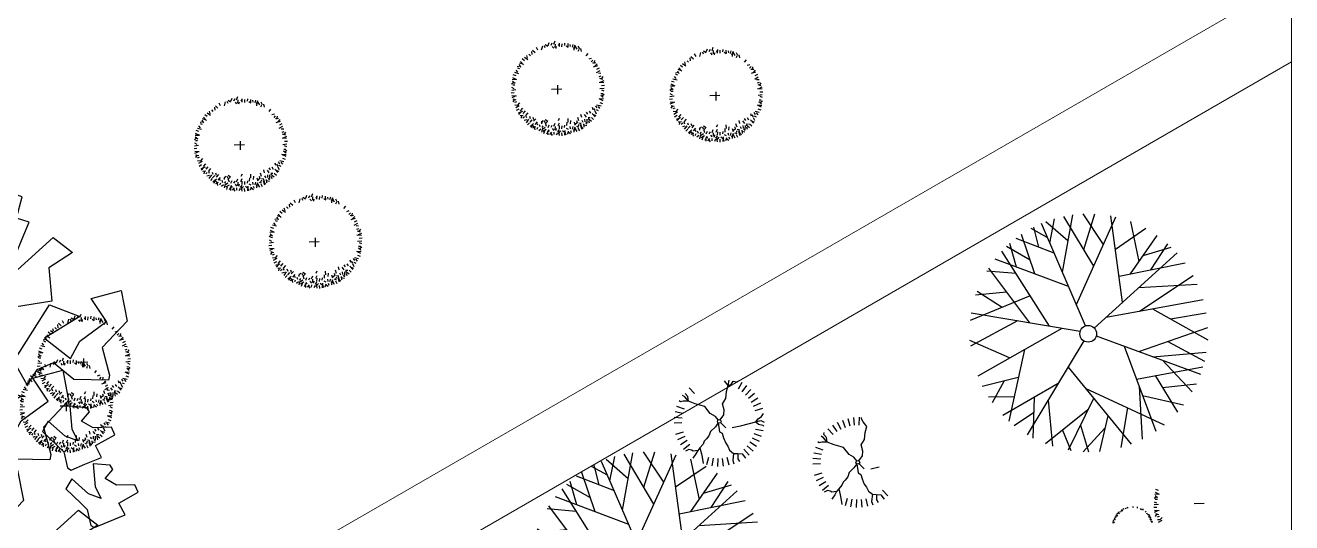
# Model space of a CAD drawing. Header units: millimetres. Extents: x 216896 to 446004, y 63591 to 243769.
# Drawn here: x 386472 to 398583, y 144036 to 148796 of the extents above; entities that cross this region are included whole.
import ezdxf

# ---------------------------------------------------------------- set-up
doc = ezdxf.new("R2010")
doc.units = ezdxf.units.MM
doc.layers.add('green', color=7, linetype='Continuous', true_color=0x45e718)
doc.layers.add('trees', color=7, linetype='Continuous', true_color=0x547000)
doc.layers.add('line pedestr', color=7, linetype='Continuous', lineweight=5, true_color=0x1c1c1c)

# ---------------------------------------------------------------- blocks, each defined once
blk = doc.blocks.new('A$C19F01AD3')
at = {"color": 0}
for p, q in [((-0.115, 0.82), (-0.22, 0.92)), ((-0.199, 0.762), (-0.197, 0.926)), ((-0.003, 0.066), (-0.132, 0.938)), ((-0.108, 0.772), (-0.021, 0.947)), ((0.036, 0.751), (-0.094, 0.942)), ((-0.071, 0.523), (0.125, 0.94)), ((0.181, 0.505), (0.055, 0.946)), ((0.139, 0.654), (0.295, 0.902)), ((0.301, 0.652), (0.208, 0.926)), ((-0.281, 0.137), (-0.489, 0.808)), ((-0.292, 0.682), (-0.444, 0.833)), ((-0.41, 0.656), (-0.413, 0.85)), ((-0.095, 0.686), (-0.355, 0.876)), ((-0.284, 0.566), (-0.306, 0.895)), ((-0.03, 0.247), (0.451, 0.836)), ((0.327, 0.171), (0.415, 0.854)), ((-0.423, 0.202), (-0.625, 0.705)), ((-0.053, 0.401), (-0.557, 0.761)), ((0.537, 0.448), (0.555, 0.771)), ((-0.427, 0.608), (-0.645, 0.687)), ((0.381, 0.592), (0.656, 0.688)), ((0.447, 0.372), (0.728, 0.611)), ((-0.537, 0.486), (-0.78, 0.526)), ((-0.603, 0.378), (-0.762, 0.551)), ((0.61, 0.361), (0.792, 0.525)), ((-0.365, 0.409), (-0.874, 0.342)), ((0.057, 0.032), (0.844, 0.436)), ((0.581, 0.486), (0.812, 0.493)), ((-0.056, 0.034), (-0.851, 0.397)), ((0.354, 0.378), (0.885, 0.344)), ((-0.514, 0.243), (-0.925, 0.146)), ((0.438, 0.069), (0.92, 0.232)), ((0.481, 0.25), (0.935, 0.157)), ((-0.649, -0.024), (-0.917, 0.192)), ((-0.191, 0.096), (-0.93, -0.097)), ((-0.519, 0.01), (-0.785, -0.504)), ((0.172, 0.091), (0.947, 0.026)), ((0.542, 0.06), (0.9, -0.29)), ((-0.048, -0.045), (-0.672, -0.648)), ((0.058, -0.031), (0.774, -0.539)), ((0.66, -0.055), (0.944, -0.08)), ((-0.623, -0.191), (-0.916, -0.185)), ((-0.739, -0.188), (-0.874, -0.33)), ((0.25, -0.167), (0.318, -0.882)), ((0.351, -0.239), (0.926, -0.196)), ((-0.695, -0.33), (-0.891, -0.28)), ((-0.222, -0.214), (0.101, -0.931)), ((0.592, -0.221), (0.832, -0.446)), ((-0.33, -0.318), (-0.818, -0.45)), ((-0.544, -0.376), (-0.636, -0.683)), ((0.447, -0.307), (0.864, -0.381)), ((0.513, -0.354), (0.675, -0.657)), ((-0.579, -0.491), (-0.753, -0.551)), ((-0.44, -0.424), (-0.504, -0.786)), ((-0.135, -0.408), (0.394, -0.852)), ((0.276, -0.444), (0.808, -0.487)), ((0.426, -0.456), (0.522, -0.782)), ((-0.158, -0.58), (-0.551, -0.753)), ((-0.092, -0.504), (-0.391, -0.848)), ((0.282, -0.506), (0.196, -0.916)), ((0.289, -0.582), (0.583, -0.738)), ((0.458, -0.563), (0.724, -0.603)), ((-0.393, -0.684), (-0.371, -0.857)), ((-0.245, -0.681), (-0.239, -0.903)), ((-0.018, -0.666), (-0.154, -0.922)), ((0.148, -0.645), (0.016, -0.936)), ((-0.066, -0.756), (-0.281, -0.891))]:
    blk.add_line(p, q, dxfattribs=at)
blk.add_circle((0, 0), 0.0659, dxfattribs=at)
blk = doc.blocks.new('arbor2')
at = {"color": 0}
for p, q in [((0.0347, 0.449), (0.0173, 0.4257)), ((0.0933, 0.45), (0.0739, 0.4243)), ((-0.2012, 0.3625), (-0.2019, 0.3875)), ((-0.168, 0.3753), (-0.178, 0.3935)), ((-0.1458, 0.4137), (-0.1508, 0.3835)), ((-0.1338, 0.4234), (-0.1154, 0.3942)), ((-0.0858, 0.4092), (-0.0919, 0.4366)), ((-0.0337, 0.4362), (-0.0532, 0.4009)), ((-0.0109, 0.4122), (-0.0132, 0.4328)), ((-0.0029, 0.4442), (0.0167, 0.4223)), ((0.0617, 0.4386), (0.0458, 0.4212)), ((0.0573, 0.4078), (0.0663, 0.3875)), ((0.0879, 0.4222), (0.0785, 0.3914)), ((0.0942, 0.399), (0.085, 0.3801)), ((0.1157, 0.4006), (0.1329, 0.4188)), ((0.1285, 0.4207), (0.1191, 0.3898)), ((0.151, 0.41), (0.1426, 0.3821)), ((0.1799, 0.4095), (0.171, 0.3876)), ((0.2064, 0.3959), (0.1988, 0.3623)), ((-0.2931, 0.3251), (-0.2862, 0.2953)), ((-0.2858, 0.3386), (-0.2576, 0.3187)), ((-0.253, 0.3081), (-0.2722, 0.3474)), ((-0.236, 0.3439), (-0.2521, 0.3669)), ((-0.2024, 0.3442), (-0.2274, 0.3757)), ((0.1863, 0.379), (0.2017, 0.363)), ((0.224, 0.3833), (0.2218, 0.3625)), ((0.2511, 0.3761), (0.2379, 0.3535)), ((0.2685, 0.3644), (0.2468, 0.3344)), ((0.2563, 0.3441), (0.2475, 0.3207)), ((0.2644, 0.3606), (0.2755, 0.3218)), ((0.2956, 0.348), (0.3018, 0.3206)), ((-0.3188, 0.2393), (-0.3541, 0.2588)), ((-0.3248, 0.2566), (-0.335, 0.2794)), ((-0.3159, 0.3095), (-0.2866, 0.3078)), ((-0.299, 0.2812), (-0.3152, 0.2941)), ((0.2854, 0.3011), (0.2984, 0.3174)), ((0.3137, 0.3181), (0.3121, 0.2887)), ((-0.3938, 0.2022), (-0.3601, 0.1945)), ((-0.3518, 0.1866), (-0.3846, 0.2155)), ((-0.3498, 0.2261), (-0.3735, 0.2411)), ((0.3481, 0.2381), (0.3711, 0.2543)), ((0.3667, 0.2034), (0.3918, 0.2041)), ((-0.3984, 0.1115), (-0.4166, 0.1287)), ((-0.4105, 0.1637), (-0.3827, 0.1734)), ((-0.384, 0.1441), (-0.4039, 0.1498)), ((-0.3954, 0.1869), (-0.3776, 0.162)), ((0.3796, 0.1701), (0.3978, 0.1802)), ((0.4179, 0.1479), (0.3878, 0.1529)), ((0.4276, 0.136), (0.3984, 0.1176)), ((0.4122, 0.175), (0.3995, 0.1485)), ((-0.4098, 0.0738), (-0.4375, 0.0785)), ((-0.3863, 0.0977), (-0.4263, 0.1023)), ((0.3869, 0.1173), (0.4305, 0.1201)), ((0.4008, 0.0568), (0.4396, 0.0679)), ((0.4134, 0.0879), (0.4408, 0.0941)), ((-0.442, -0.0071), (-0.4201, 0.0125)), ((-0.4413, 0.0348), (-0.4073, 0.0406)), ((-0.3966, 0.0364), (-0.438, 0.0506)), ((-0.4369, 0.02), (-0.411, 0.0039)), ((0.0385, -0.0091), (-0.056, 0.0132)), ((0.0096, 0.0359), (-0.0121, -0.0451)), ((0.4164, 0.0131), (0.4371, 0.0154)), ((0.4173, 0.0487), (0.4407, 0.0398)), ((0.4484, 0.005), (0.4265, -0.0145)), ((-0.4109, -0.0507), (-0.4343, -0.0419)), ((-0.3944, -0.0588), (-0.4332, -0.0699)), ((-0.41, -0.0152), (-0.4307, -0.0174)), ((-0.3846, -0.0322), (-0.4117, -0.0497)), ((0.403, -0.0385), (0.4444, -0.0527)), ((0.4477, -0.0369), (0.4137, -0.0427)), ((0.4433, -0.0221), (0.4174, -0.006)), ((-0.407, -0.09), (-0.4344, -0.0962)), ((-0.3805, -0.1194), (-0.4241, -0.1222)), ((-0.4212, -0.138), (-0.392, -0.1196)), ((-0.37, -0.0888), (-0.3971, -0.1064)), ((-0.3527, -0.1214), (-0.3797, -0.139)), ((0.3927, -0.0998), (0.4327, -0.1044)), ((0.4048, -0.1136), (0.423, -0.1307)), ((0.4162, -0.0758), (0.4439, -0.0806)), ((-0.4115, -0.15), (-0.3814, -0.155)), ((-0.4058, -0.177), (-0.3931, -0.1506)), ((-0.3732, -0.1722), (-0.3914, -0.1822)), ((-0.333, -0.1453), (-0.3601, -0.1628)), ((-0.3601, -0.1628), (-0.3586, -0.185)), ((-0.3277, -0.1808), (-0.3262, -0.203)), ((0.3582, -0.1886), (0.391, -0.2176)), ((0.4018, -0.1889), (0.384, -0.1641)), ((0.4169, -0.1658), (0.3891, -0.1755)), ((0.3904, -0.1461), (0.4103, -0.1519)), ((-0.3603, -0.2054), (-0.3854, -0.2062)), ((-0.342, -0.2066), (-0.3736, -0.2317)), ((-0.3417, -0.2402), (-0.3647, -0.2564)), ((-0.3119, -0.2192), (-0.3389, -0.2368)), ((-0.2748, -0.2198), (-0.3019, -0.2374)), ((-0.2987, -0.1979), (-0.2972, -0.22)), ((-0.2687, -0.2525), (-0.2957, -0.27)), ((-0.2713, -0.2835), (-0.2775, -0.2561)), ((-0.2092, -0.2529), (-0.2363, -0.2705)), ((-0.2321, -0.2796), (-0.2232, -0.2562)), ((-0.1885, -0.2484), (-0.1689, -0.2704)), ((0.2749, -0.2523), (0.2764, -0.2744)), ((0.3091, -0.2484), (0.3163, -0.2709)), ((0.3252, -0.2413), (0.3605, -0.2609)), ((0.3562, -0.2282), (0.3799, -0.2432)), ((0.4002, -0.2043), (0.3665, -0.1966)), ((-0.306, -0.2572), (-0.3453, -0.2765)), ((-0.3365, -0.29), (-0.3165, -0.2618)), ((-0.3229, -0.2974), (-0.2932, -0.2904)), ((-0.3194, -0.2693), (-0.301, -0.2985)), ((-0.3073, -0.3202), (-0.3057, -0.2908)), ((-0.279, -0.3032), (-0.292, -0.3194)), ((-0.2575, -0.2803), (-0.256, -0.3024)), ((-0.2259, -0.3012), (-0.241, -0.3157)), ((-0.1741, -0.2747), (-0.2004, -0.2894)), ((-0.1965, -0.2804), (-0.1988, -0.2598)), ((-0.1969, -0.2903), (-0.1954, -0.3124)), ((-0.1688, -0.3103), (-0.1862, -0.3335)), ((-0.1101, -0.3092), (-0.1295, -0.335)), ((-0.0697, -0.3177), (-0.0893, -0.3405)), ((-0.0699, -0.2921), (-0.0527, -0.2739)), ((0.0208, -0.2967), (0.0132, -0.3304)), ((0.1144, -0.3076), (0.1161, -0.3399)), ((0.1508, -0.2882), (0.1504, -0.3182)), ((0.1843, -0.3013), (0.1958, -0.328)), ((0.2068, -0.2831), (0.214, -0.3055)), ((0.2369, -0.2818), (0.2441, -0.3043)), ((0.2594, -0.3102), (0.2786, -0.3495)), ((0.2856, -0.2669), (0.2928, -0.2894)), ((0.2995, -0.3272), (0.2926, -0.2974)), ((0.3054, -0.2832), (0.3216, -0.2962)), ((0.3312, -0.2587), (0.3414, -0.2815)), ((-0.2545, -0.329), (-0.2773, -0.3393)), ((-0.2371, -0.3231), (-0.2566, -0.3583)), ((-0.2039, -0.3443), (-0.2399, -0.3533)), ((-0.224, -0.354), (-0.239, -0.3777)), ((-0.2097, -0.3241), (-0.2344, -0.333)), ((-0.1844, -0.356), (-0.2133, -0.3889)), ((-0.2, -0.398), (-0.1924, -0.3643)), ((-0.1873, -0.3518), (-0.1816, -0.372)), ((-0.1847, -0.3996), (-0.1599, -0.3818)), ((-0.1418, -0.3206), (-0.1576, -0.3381)), ((-0.1461, -0.3515), (-0.1371, -0.3717)), ((-0.1155, -0.337), (-0.1249, -0.3678)), ((-0.1093, -0.3603), (-0.1184, -0.3791)), ((-0.0862, -0.3763), (-0.1064, -0.3931)), ((-0.075, -0.3386), (-0.0844, -0.3694)), ((-0.0525, -0.3493), (-0.0609, -0.3771)), ((-0.0235, -0.3498), (-0.0325, -0.3716)), ((-0.0171, -0.3802), (-0.0017, -0.3962)), ((0.0023, -0.3282), (-0.0072, -0.3591)), ((0.0205, -0.3759), (0.0184, -0.3968)), ((0.0432, -0.3224), (0.0325, -0.3505)), ((0.0477, -0.3831), (0.0345, -0.4058)), ((0.0702, -0.3462), (0.0718, -0.3752)), ((0.0753, -0.3657), (0.0981, -0.3554)), ((0.0975, -0.3367), (0.0966, -0.3603)), ((0.0998, -0.3915), (0.1128, -0.3753)), ((0.114, -0.3632), (0.1339, -0.3729)), ((0.1281, -0.3745), (0.1265, -0.4039)), ((0.1479, -0.3462), (0.153, -0.3666)), ((0.1758, -0.3437), (0.1712, -0.3695)), ((0.1744, -0.3774), (0.1844, -0.3956)), ((0.1962, -0.3488), (0.186, -0.3844)), ((0.2076, -0.3646), (0.2083, -0.3896)), ((0.2088, -0.3463), (0.2338, -0.3778)), ((0.211, -0.3382), (0.2314, -0.3432)), ((0.2424, -0.346), (0.2586, -0.3689)), ((0.2922, -0.3407), (0.264, -0.3208)), ((-0.1616, -0.4147), (-0.1713, -0.387)), ((-0.1419, -0.3882), (-0.1477, -0.4082)), ((-0.1093, -0.4026), (-0.1265, -0.4208)), ((-0.0739, -0.3933), (-0.1046, -0.414)), ((-0.0956, -0.3905), (-0.1001, -0.4305)), ((-0.0716, -0.4141), (-0.0764, -0.4417)), ((-0.0557, -0.3947), (-0.0434, -0.4117)), ((-0.0343, -0.4008), (-0.0484, -0.4422)), ((-0.0327, -0.4456), (-0.0385, -0.4115)), ((-0.0179, -0.4412), (-0.0017, -0.4152)), ((0.0093, -0.4463), (-0.0103, -0.4243)), ((0.0173, -0.4143), (0.0196, -0.4349)), ((0.0651, -0.3948), (0.0433, -0.4248)), ((0.0529, -0.4151), (0.044, -0.4385)), ((0.061, -0.3987), (0.0721, -0.4374)), ((0.0826, -0.3899), (0.1, -0.4017)), ((0.0922, -0.4112), (0.0983, -0.4386)), ((0.1216, -0.3847), (0.1243, -0.4284)), ((0.1402, -0.4254), (0.1218, -0.3962)), ((0.1522, -0.4157), (0.1572, -0.3856)), ((0.1792, -0.41), (0.1527, -0.3973))]:
    blk.add_line(p, q, dxfattribs=at)
blk = doc.blocks.new('BRANCHO1', base_point=(16.66, 36.12))
for p, q in [((16.573, 36.1498), (16.6363, 36.2083)), ((16.6363, 36.2083), (16.6707, 36.1837)), ((16.7024, 36.1683), (16.6909, 36.2022)), ((16.6909, 36.2022), (16.7311, 36.2022)), ((16.7311, 36.2022), (16.7283, 36.1621)), ((16.6707, 36.1837), (16.619, 36.1683)), ((16.619, 36.1683), (16.6449, 36.1344)), ((16.6622, 36.1529), (16.7024, 36.1683)), ((16.7283, 36.1621), (16.688, 36.1375)), ((16.5817, 36.1159), (16.573, 36.1498)), ((16.6449, 36.1344), (16.6622, 36.1529)), ((16.5989, 36.1313), (16.5817, 36.1159)), ((16.6219, 36.1344), (16.5989, 36.1313)), ((16.642, 36.1067), (16.6219, 36.1344)), ((16.688, 36.1375), (16.688, 36.1005)), ((16.6851, 36.0944), (16.642, 36.1067)), ((16.688, 36.1005), (16.6851, 36.0944))]:
    blk.add_line(p, q)
blk = doc.blocks.new('BRANCHO2', base_point=(16.83, 36.07))
for p, q in [((16.7826, 36.0972), (16.8244, 36.1012)), ((16.7857, 36.0721), (16.7826, 36.0972)), ((16.8244, 36.1012), (16.8867, 36.0942)), ((16.8867, 36.0942), (16.8887, 36.0624)), ((16.8235, 36.041), (16.7857, 36.0721)), ((16.8534, 36.0726), (16.8235, 36.041)), ((16.8887, 36.0624), (16.8534, 36.0726))]:
    blk.add_line(p, q)
blk = doc.blocks.new('BRANCHO3', base_point=(16.71, 35.96))
for p, q in [((16.6899, 36.0349), (16.6698, 36.0256)), ((16.6698, 36.0256), (16.687, 36.001)), ((16.6956, 36.0318), (16.6899, 36.0349)), ((16.6927, 36.0165), (16.6956, 36.0318)), ((16.7301, 36.0288), (16.71, 36.0165)), ((16.7387, 36.0226), (16.7301, 36.0288)), ((16.71, 36.0165), (16.6927, 36.0165)), ((16.7243, 35.9979), (16.7387, 36.0226)), ((16.6554, 35.9949), (16.6554, 35.9795)), ((16.6841, 35.9887), (16.6554, 35.9949)), ((16.687, 36.001), (16.7014, 35.9918)), ((16.7387, 35.9887), (16.7243, 35.9979)), ((16.6554, 35.9795), (16.6812, 35.9733)), ((16.7014, 35.9918), (16.6841, 35.9887)), ((16.7243, 35.9702), (16.7387, 35.9887)), ((16.6812, 35.9733), (16.6927, 35.9702)), ((16.6927, 35.9702), (16.7071, 35.9548)), ((16.7128, 35.9548), (16.7243, 35.9702)), ((16.7071, 35.9548), (16.7128, 35.9548))]:
    blk.add_line(p, q)
blk = doc.blocks.new('A$C1C0644A9')
at = {"color": 0, "linetype": 'ByBlock', "xscale": 12, "yscale": 12, "zscale": 12}
for name, p, rotation in [('BRANCHO3', (1.77, 6.02), 315.0000000000102), ('BRANCHO2', (-2.07, 6.02), 33.69006752598449), ('BRANCHO2', (0.09, 4.82), 33.69006752598449), ('BRANCHO2', (3.81, 4.94), 33.69006752598449), ('BRANCHO3', (-1.95, 4.34), 315.0000000000102), ('BRANCHO3', (2.37, 3.98), 315.0000000000102), ('BRANCHO2', (-4.23, 4.1), 33.69006752598449), ('BRANCHO3', (1.29, 3.5), 315.0000000000102), ('BRANCHO3', (3.21, 3.5), 315.0000000000102), ('BRANCHO3', (2.73, 2.9), 315.0000000000102), ('BRANCHO3', (4.05, 2.54), 315.0000000000102), ('BRANCHO2', (1.77, 2.78), 33.69006752598449), ('BRANCHO3', (-6.39, 1.1), 315.0000000000102), ('BRANCHO3', (-4.71, 1.22), 315.0000000000102), ('BRANCHO2', (5.85, 1.34), 33.69006752598449), ('BRANCHO3', (-2.79, 0.62), 315.0000000000102), ('BRANCHO2', (-5.55, 0.5), 33.69006752598449), ('BRANCHO3', (4.29, 0.02), 315.0000000000102), ('BRANCHO3', (5.61, -1.54), 315.0000000000102), ('BRANCHO2', (-1.71, -1.66), 33.69006752598449), ('BRANCHO3', (-1.35, -2.38), 315.0000000000102), ('BRANCHO3', (5.73, -2.5), 315.0000000000102), ('BRANCHO2', (-4.83, -2.62), 33.69006752598449), ('BRANCHO2', (5.13, -2.86), 33.69006752598449), ('BRANCHO2', (2.61, -4.66), 33.69006752598449), ('BRANCHO2', (-2.19, -5.26), 33.69006752598449), ('BRANCHO2', (2.85, -5.26), 33.69006752598449)]:
    blk.add_blockref(name, p, dxfattribs=dict(at, rotation=rotation))
for name, p in [('BRANCHO3', (1.17, 6.14)), ('BRANCHO3', (-1.23, 5.42)), ('BRANCHO3', (3.57, 5.42)), ('BRANCHO1', (1.77, 5.06)), ('BRANCHO1', (-2.67, 4.58)), ('BRANCHO1', (4.77, 4.1)), ('BRANCHO3', (0.93, 4.1)), ('BRANCHO3', (-3.51, 3.5)), ('BRANCHO1', (-1.95, 3.14)), ('BRANCHO3', (-4.83, 3.14)), ('BRANCHO3', (5.25, 2.9)), ('BRANCHO1', (-3.63, 2.3)), ('BRANCHO1', (-5.19, 1.94)), ('BRANCHO1', (-1.47, 1.7)), ('BRANCHO3', (5.61, 1.94)), ('BRANCHO1', (2.97, 1.46)), ('BRANCHO3', (4.65, 1.46)), ('BRANCHO2', (0.57, 1.1)), ('BRANCHO1', (3.09, 0.14)), ('BRANCHO2', (-3.99, 0.74)), ('BRANCHO3', (-5.07, -0.1)), ('BRANCHO1', (6.21, -0.1)), ('BRANCHO2', (-3.51, 0.02)), ('BRANCHO1', (-5.07, -0.94)), ('BRANCHO3', (-2.31, -0.82)), ('BRANCHO1', (5.01, -1.06)), ('BRANCHO2', (2.61, -0.94)), ('BRANCHO3', (-2.31, -1.66)), ('BRANCHO1', (3.93, -2.38)), ('BRANCHO3', (-5.79, -2.38)), ('BRANCHO2', (-4.59, -1.78)), ('BRANCHO2', (-2.67, -2.38)), ('BRANCHO3', (-3.99, -3.34)), ('BRANCHO1', (-2.79, -3.7)), ('BRANCHO1', (-0.87, -3.94)), ('BRANCHO2', (3.93, -3.34)), ('BRANCHO1', (-4.83, -4.3)), ('BRANCHO2', (2.13, -3.94)), ('BRANCHO3', (3.93, -4.66)), ('BRANCHO1', (-3.27, -5.02)), ('BRANCHO3', (-1.11, -5.5)), ('BRANCHO3', (-0.39, -6.1)), ('BRANCHO2', (0.57, -5.86))]:
    blk.add_blockref(name, p, dxfattribs=at)

msp = doc.modelspace()

# ---------------------------------------------------------------- linework, layer by layer
at = {"layer": 'green'}
for p, q in [((393195, 145349), (393159, 145394)), ((393179, 145293), (393195, 145349)), ((393195, 145349), (393204, 145401)), ((393195, 145349), (393222, 145360)), ((393222, 145360), (393240, 145392)), ((393240, 145392), (393276, 145383)), ((393276, 145383), (393297, 145393)), ((393326, 145378), (393289, 145313)), ((393370, 145348), (393326, 145288)), ((392778, 145241), (392756, 145255)), ((392814, 145200), (392778, 145241)), ((392807, 145245), (392783, 145272)), ((392814, 145200), (392807, 145245)), ((392821, 145328), (392872, 145273)), ((393138, 145175), (393172, 145225)), ((393172, 145225), (393179, 145293)), ((393411, 145312), (393359, 145258)), ((393447, 145272), (393389, 145225)), ((393478, 145227), (393414, 145188)), ((392687, 145099), (392760, 145084)), ((392701, 145151), (392772, 145127)), ((392738, 145193), (392724, 145203)), ((392762, 145200), (392738, 145193)), ((392814, 145200), (392762, 145200)), ((392879, 145173), (392814, 145200)), ((392924, 145162), (392879, 145173)), ((392969, 145148), (392924, 145162)), ((393023, 145081), (392969, 145148)), ((393154, 145115), (393138, 145175)), ((393152, 145070), (393154, 145115)), ((393502, 145179), (393434, 145148)), ((393521, 145128), (393450, 145106)), ((392677, 144991), (392752, 144995)), ((392678, 145045), (392753, 145039)), ((393071, 145054), (393023, 145081)), ((393097, 145020), (393071, 145054)), ((393097, 144992), (393071, 144955)), ((393097, 144992), (393111, 144905)), ((393118, 145021), (393152, 145070)), ((393120, 144994), (393170, 144943)), ((393312, 144964), (393399, 144986)), ((393399, 144986), (393507, 145013)), ((393459, 145001), (393480, 145029)), ((393459, 145001), (393485, 144979)), ((393480, 145029), (393512, 145052)), ((393485, 144979), (393526, 144970)), ((393507, 145013), (393539, 145000)), ((393512, 145052), (393532, 145083)), ((394237, 144997), (394272, 144931)), ((394287, 145019), (394313, 144949)), ((394339, 145034), (394356, 144962)), ((394392, 145043), (394400, 144969)), ((394446, 145045), (394445, 144970)), ((394469, 145031), (394468, 145044)), ((394485, 145002), (394469, 145031)), ((394521, 144957), (394485, 145002)), ((392694, 144884), (392766, 144907)), ((392713, 144833), (392781, 144864)), ((393010, 144867), (392987, 144838)), ((393026, 144910), (393010, 144867)), ((393071, 144955), (393026, 144910)), ((393111, 144905), (393136, 144892)), ((393136, 144892), (393150, 144849)), ((393233, 144946), (393312, 144964)), ((393514, 144862), (393443, 144886)), ((393529, 144914), (393455, 144929)), ((393526, 144970), (393536, 144961)), ((394105, 144849), (394082, 144863)), ((394109, 144880), (394112, 144900)), ((394134, 144853), (394109, 144880)), ((394141, 144808), (394134, 144853)), ((394148, 144936), (394198, 144881)), ((394191, 144970), (394234, 144908)), ((394499, 144833), (394505, 144900)), ((394505, 144900), (394521, 144957)), ((392737, 144785), (392801, 144825)), ((392768, 144741), (392826, 144788)), ((392816, 144736), (392785, 144720)), ((392843, 144729), (392816, 144736)), ((392859, 144720), (392843, 144729)), ((392924, 144752), (392904, 144727)), ((392954, 144788), (392924, 144752)), ((392924, 144752), (392938, 144696)), ((392965, 144817), (392954, 144788)), ((392987, 144838), (392965, 144817)), ((393150, 144849), (393170, 144797)), ((393170, 144797), (393190, 144768)), ((393190, 144768), (393208, 144732)), ((393208, 144732), (393246, 144700)), ((393394, 144684), (393343, 144739)), ((393432, 144722), (393375, 144771)), ((393465, 144765), (393402, 144806)), ((393492, 144812), (393425, 144845)), ((394028, 144758), (394099, 144734)), ((394064, 144801), (394051, 144811)), ((394089, 144808), (394064, 144801)), ((394141, 144808), (394089, 144808)), ((394141, 144808), (394105, 144849)), ((394206, 144781), (394141, 144808)), ((394251, 144770), (394206, 144781)), ((394296, 144756), (394251, 144770)), ((394350, 144689), (394296, 144756)), ((394465, 144783), (394499, 144833)), ((394481, 144722), (394465, 144783)), ((392886, 144696), (392857, 144655)), ((392904, 144727), (392859, 144720)), ((392904, 144727), (392886, 144696)), ((392938, 144696), (392945, 144662)), ((392945, 144662), (392954, 144603)), ((392989, 144592), (393008, 144664)), ((393042, 144580), (393052, 144654)), ((393096, 144575), (393097, 144650)), ((393150, 144577), (393141, 144652)), ((393203, 144586), (393185, 144659)), ((393246, 144700), (393237, 144633)), ((393237, 144633), (393249, 144599)), ((393246, 144700), (393285, 144698)), ((393285, 144698), (393327, 144696)), ((393285, 144698), (393287, 144648)), ((393287, 144648), (393302, 144621)), ((393327, 144696), (393358, 144655)), ((394005, 144653), (394080, 144647)), ((394013, 144706), (394086, 144691)), ((394397, 144662), (394350, 144689)), ((394423, 144628), (394397, 144662)), ((394444, 144628), (394478, 144677)), ((394478, 144677), (394481, 144722)), ((394003, 144599), (394078, 144603)), ((394021, 144492), (394092, 144514)), ((394352, 144517), (394337, 144475)), ((394397, 144562), (394352, 144517)), ((394424, 144600), (394397, 144562)), ((394424, 144600), (394438, 144513)), ((394438, 144513), (394463, 144499)), ((394447, 144601), (394496, 144551)), ((394463, 144499), (394476, 144457)), ((394559, 144553), (394638, 144571)), ((394039, 144441), (394107, 144472)), ((394064, 144393), (394128, 144432)), ((394095, 144348), (394153, 144395)), ((394280, 144396), (394251, 144360)), ((394292, 144425), (394280, 144396)), ((394314, 144445), (394292, 144425)), ((394337, 144475), (394314, 144445)), ((394476, 144457), (394496, 144405)), ((394496, 144405), (394517, 144375)), ((394517, 144375), (394535, 144339)), ((394143, 144344), (394112, 144327)), ((394170, 144337), (394143, 144344)), ((394186, 144328), (394170, 144337)), ((394213, 144303), (394184, 144263)), ((394231, 144335), (394186, 144328)), ((394231, 144335), (394213, 144303)), ((394251, 144360), (394231, 144335)), ((394251, 144360), (394264, 144303)), ((394264, 144303), (394271, 144270)), ((394271, 144270), (394281, 144211)), ((394315, 144200), (394335, 144272)), ((394368, 144188), (394379, 144262)), ((394422, 144183), (394423, 144258)), ((394476, 144185), (394468, 144259)), ((394530, 144194), (394512, 144266)), ((394535, 144339), (394573, 144308)), ((394573, 144308), (394564, 144240)), ((394573, 144308), (394611, 144306)), ((394611, 144306), (394654, 144303)), ((394611, 144306), (394613, 144256)), ((394613, 144256), (394629, 144229)), ((394654, 144303), (394685, 144263)), ((394720, 144292), (394670, 144347)), ((394564, 144240), (394576, 144207)), ((396922, 144117), (396912, 144125)), ((396936, 144121), (396922, 144131)), ((396934, 144129), (396931, 144139)), ((396947, 144138), (396941, 144144)), ((396952, 144157), (396954, 144143)), ((396956, 144162), (396967, 144152)), ((396978, 144162), (396973, 144172)), ((396994, 144168), (396996, 144179)), ((397010, 144171), (397006, 144180)), ((397009, 144186), (397020, 144179)), ((397065, 144181), (397070, 144191)), ((397104, 144189), (397105, 144174)), ((397135, 144166), (397143, 144173)), ((397148, 144158), (397152, 144166)), ((397158, 144168), (397161, 144156)), ((397182, 144138), (397190, 144148)), ((397194, 144126), (397205, 144129)), ((396871, 144038), (396886, 144039)), ((396891, 144037), (396873, 144045)), ((396887, 144054), (396875, 144057)), ((396899, 144063), (396881, 144067)), ((396894, 144069), (396887, 144078)), ((396892, 144093), (396904, 144096)), ((396902, 144083), (396894, 144087)), ((396900, 144102), (396906, 144090)), ((396901, 144109), (396916, 144104)), ((396919, 144100), (396906, 144114)), ((397203, 144113), (397210, 144119)), ((397222, 144108), (397209, 144107)), ((397212, 144091), (397231, 144097)), ((397217, 144119), (397214, 144106)), ((397228, 144104), (397217, 144093)), ((397225, 144067), (397240, 144076)), ((397227, 144082), (397238, 144088)), ((397233, 144066), (397244, 144064)), ((397237, 144050), (397245, 144054)), ((397252, 144038), (397239, 144042)), ((397251, 144051), (397244, 144040))]:
    msp.add_line(p, q, dxfattribs=at)
for centre in [(393108, 145006), (394434, 144614)]:
    msp.add_circle(centre, 17.7, dxfattribs=at)
at = {"layer": 'line pedestr'}
for p, q in [((378853, 137841), (398583, 149232)), ((389084, 142962), (398583, 148446))]:
    msp.add_line(p, q, dxfattribs=at)
msp.add_lwpolyline([(398583, 76232), (398583, 149232)], dxfattribs=at)
at = {"layer": 'trees'}
for p, q in [((397268, 144270), (397293, 144286)), ((397275, 144311), (397309, 144313)), ((397277, 144296), (397301, 144277)), ((397299, 144258), (397278, 144258)), ((397319, 144307), (397280, 144326)), ((397311, 144346), (397284, 144354)), ((397292, 144183), (397264, 144181)), ((397309, 144212), (397269, 144206)), ((397315, 144150), (397271, 144153)), ((397294, 144222), (397272, 144234)), ((397272, 144137), (397303, 144152)), ((397280, 144124), (397309, 144115)), ((397747, 144219), (397650, 144216)), ((397282, 144097), (397298, 144121)), ((397315, 144097), (397296, 144090)), ((397324, 144063), (397299, 144065)), ((397342, 144059), (397307, 144038)), ((397344, 144087), (397323, 144063))]:
    msp.add_line(p, q, dxfattribs=at)

# ---------------------------------------------------------------- block references
at = {"layer": 'green'}
for name, p, xscale, yscale, zscale, rotation in [('arbor2', (391562, 148185), 1000, 1000, 1000, 14.99999999998732), ('arbor2', (393075, 148124), 1000, 1000, 1000, 14.99999999998732), ('arbor2', (388528, 147652), 1000, 1000, 1000, 14.99999999998732), ('arbor2', (389244, 146724), 1000, 1000, 1000, 14.99999999998732), ('A$C19F01AD3', (396637, 145844), 1210.070298431674, 1210.070298431674, 1210.070298431674, 14.99999999998812), ('arbor2', (387029, 145570), 1000, 1000, 1000, 14.99999999998732), ('arbor2', (386861, 145152), 1000, 1000, 1000, 14.99999999998732), ('A$C19F01AD3', (392431, 143568), 1210.070298431674, 1210.070298431674, 1210.070298431674, 14.99999999998812), ('arbor2', (390401, 143027), 1889.019404625307, 1889.019404625307, 1889.019404625307, 14.99999999998728)]:
    msp.add_blockref(name, p, dxfattribs=dict(at, xscale=xscale, yscale=yscale, zscale=zscale, rotation=rotation))
at = {"layer": 'trees', "xscale": 615.2234675828582, "yscale": 615.2234675828582, "zscale": 615.2234675828582, "rotation": 14.99999999659651}
msp.add_blockref('A$C1C0644A9', (383333, 144606), dxfattribs=at)

doc.saveas('drawing.dxf')
